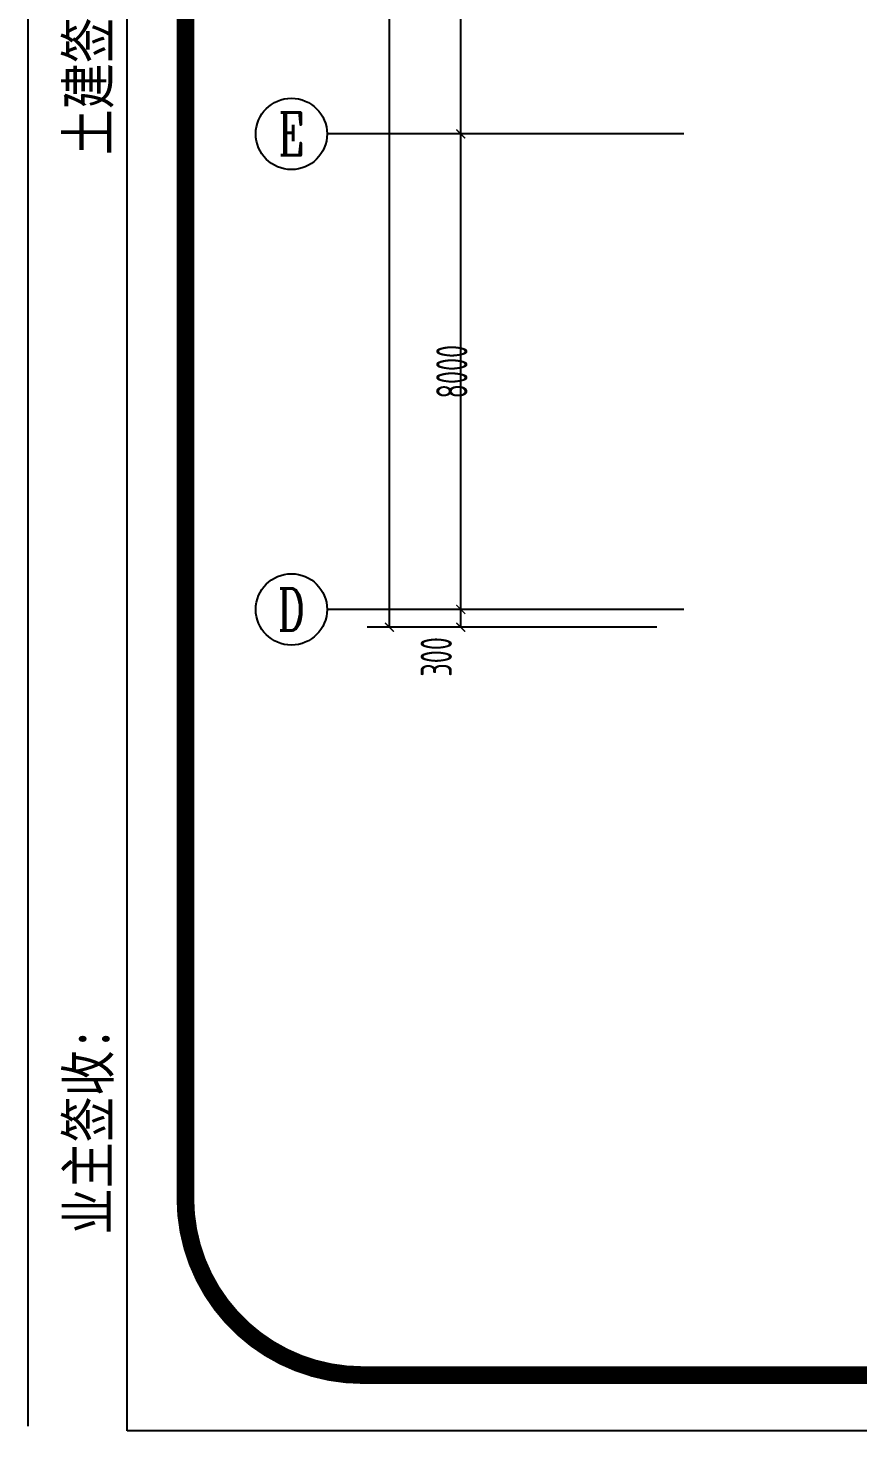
# Model space of a CAD drawing. Header units: inches. Extents: x 871252 to 1312932, y -88801 to 86720.
# Drawn here: x 1209381 to 1223343, y -79671 to -56067 of the extents above; entities that cross this region are included whole.
import ezdxf
from ezdxf.enums import TextEntityAlignment as Align

# ---------------------------------------------------------------- set-up
doc = ezdxf.new("R2010")
doc.units = ezdxf.units.IN
doc.header["$MEASUREMENT"] = 0
for name, color, linetype in [('AXIS', 3, 'Continuous'), ('AXIS_TEXT', 7, 'Continuous'), ('外框', 7, 'Continuous')]:
    doc.layers.add(name, color=color, linetype=linetype)
doc.styles.add('_TCH_AXIS', font='COMPLEX', dxfattribs={"bigfont": 'GBCBIG'})
doc.styles.add('_TCH_DIM_T3', font='TSSDENG', dxfattribs={"width": 0.64, "bigfont": 'TSSDCHN'})
doc.styles.add('COMPLEX', font='stylu.ttf')
doc.styles.add('宋体平面', font='', dxfattribs={"width": 0.8})
doc.styles.get('宋体平面').set_extended_font_data('SimSun')
doc.dimstyles.new('_TCH_ARCH&&150', dxfattribs={"dimtxt": 525, "dimasz": 150, "dimexe": 375, "dimexo": 450, "dimgap": 150, "dimtad": 1, "dimdec": 0, "dimzin": 0, "dimdsep": 46, "dimtxsty": '_TCH_DIM_T3', "dimblk": 'ARCHTICK', "dimcen": 0.09, "dimclrt": 7, "dimazin": 2, "dimtfac": 1, "dimtdec": 0, "dimtix": 1, "dimtmove": 2, "dimatfit": 3, "dimfxl": 0, "dimtolj": 1, "dimtzin": 0, "dimarcsym": 0})

# ---------------------------------------------------------------- blocks, each defined once
blk = doc.blocks.new('_ArchTick')
at = {"color": 0, "linetype": 'ByBlock', "const_width": 0.15}
blk.add_lwpolyline([(-0.5, -0.5), (0.5, 0.5)], dxfattribs=at)
blk = doc.blocks.new('*D287')
at = {"layer": 'AXIS', "color": 0, "lineweight": -2, "transparency": 16777216}
for p, q in [((1219961, -65848), (1216286, -65848)), ((1216661, -66148), (1216661, -65848)), ((1219961, -66148), (1216286, -66148))]:
    blk.add_line(p, q, dxfattribs=at)
at = {"layer": 'Defpoints', "color": 0, "transparency": 16777216}
for p in [(1216661, -65848), (1220411, -65848), (1220411, -66148)]:
    blk.add_point(p, dxfattribs=at)
at = {"layer": 'AXIS', "color": 0, "lineweight": -2, "transparency": 16777216, "xscale": 150, "yscale": 150, "zscale": 150}
for p, rotation in [((1216661, -65848), 90), ((1216661, -66148), 270)]:
    blk.add_blockref('_ArchTick', p, dxfattribs=dict(at, rotation=rotation))
at = {"layer": 'AXIS', "color": 7, "transparency": 16777216, "insert": (1216249, -66647), "char_height": 525, "attachment_point": 5, "rotation": 90, "style": '_TCH_DIM_T3'}
blk.add_mtext('\\A1;300', dxfattribs=at)
blk = doc.blocks.new('*D288')
at = {"layer": 'AXIS', "color": 0, "lineweight": -2, "transparency": 16777216}
for p, q in [((1219961, -57848), (1216286, -57848)), ((1216661, -65848), (1216661, -57848)), ((1219961, -65848), (1216286, -65848))]:
    blk.add_line(p, q, dxfattribs=at)
at = {"layer": 'Defpoints', "color": 0, "transparency": 16777216}
for p in [(1216661, -57848), (1220411, -57848), (1220411, -65848)]:
    blk.add_point(p, dxfattribs=at)
at = {"layer": 'AXIS', "color": 0, "lineweight": -2, "transparency": 16777216, "xscale": 150, "yscale": 150, "zscale": 150}
for p, rotation in [((1216661, -57848), 90), ((1216661, -65848), 270)]:
    blk.add_blockref('_ArchTick', p, dxfattribs=dict(at, rotation=rotation))
at = {"layer": 'AXIS', "color": 7, "transparency": 16777216, "insert": (1216511, -61848), "char_height": 525, "attachment_point": 5, "rotation": 90, "style": '_TCH_DIM_T3'}
blk.add_mtext('\\A1;8000', dxfattribs=at)
blk = doc.blocks.new('*D289')
at = {"layer": 'AXIS', "color": 0, "lineweight": -2, "transparency": 16777216}
for p, q in [((1219961, -49848), (1216286, -49848)), ((1216661, -57848), (1216661, -49848)), ((1219961, -57848), (1216286, -57848))]:
    blk.add_line(p, q, dxfattribs=at)
at = {"layer": 'Defpoints', "color": 0, "transparency": 16777216}
for p in [(1216661, -49848), (1220411, -49848), (1220411, -57848)]:
    blk.add_point(p, dxfattribs=at)
at = {"layer": 'AXIS', "color": 0, "lineweight": -2, "transparency": 16777216, "xscale": 150, "yscale": 150, "zscale": 150}
for p, rotation in [((1216661, -49848), 90), ((1216661, -57848), 270)]:
    blk.add_blockref('_ArchTick', p, dxfattribs=dict(at, rotation=rotation))
at = {"layer": 'AXIS', "color": 7, "transparency": 16777216, "insert": (1216511, -53848), "char_height": 525, "attachment_point": 5, "rotation": 90, "style": '_TCH_DIM_T3'}
blk.add_mtext('\\A1;8000', dxfattribs=at)
blk = doc.blocks.new('*D294')
at = {"layer": 'AXIS', "color": 0, "lineweight": -2, "transparency": 16777216}
for p, q in [((1219961, -21988), (1215086, -21988)), ((1215461, -66148), (1215461, -21988)), ((1219961, -66148), (1215086, -66148))]:
    blk.add_line(p, q, dxfattribs=at)
at = {"layer": 'Defpoints', "color": 0, "transparency": 16777216}
for p in [(1215461, -21988), (1220411, -21988), (1220411, -66148)]:
    blk.add_point(p, dxfattribs=at)
at = {"layer": 'AXIS', "color": 0, "lineweight": -2, "transparency": 16777216, "xscale": 150, "yscale": 150, "zscale": 150}
for p, rotation in [((1215461, -21988), 90), ((1215461, -66148), 270)]:
    blk.add_blockref('_ArchTick', p, dxfattribs=dict(at, rotation=rotation))
at = {"layer": 'AXIS', "color": 7, "transparency": 16777216, "insert": (1215311, -44068), "char_height": 525, "attachment_point": 5, "rotation": 90, "style": '_TCH_DIM_T3'}
blk.add_mtext('\\A1;44160', dxfattribs=at)
blk = doc.blocks.new('_AXISO')
blk.add_circle((0, 0), 0.5)
at = {"layer": 'AXIS_TEXT', "style": 'COMPLEX', "width": 1.041667}
blk.add_attdef('A', text='', height=0.56, dxfattribs=at).set_placement((-0.25, -0.28), (0.25, -0.28), align=Align.FIT)

msp = doc.modelspace()

# ---------------------------------------------------------------- linework, layer by layer
at = {"layer": 'AXIS'}
for p, q in [((1220411.4, -57848.3), (1214411.4, -57848.3)), ((1220411.4, -65848.3), (1214411.4, -65848.3))]:
    msp.add_line(p, q, dxfattribs=at)
at = {"layer": '外框', "lineweight": -2}
for p, q in [((1209381, -79588.9), (1209381, -8274.9)), ((1211047.4, -79670.8), (1211047.4, -8274.9)), ((1312932, -79670.8), (1211047.4, -79670.8))]:
    msp.add_line(p, q, dxfattribs=at)
at = {"layer": '外框', "lineweight": -2, "const_width": 297.8}
msp.add_lwpolyline([(1215005.8, -78731.1), (1308822.3, -78731.1, 0.4142136), (1311800.6, -75752.8), (1311800.6, -12218, 0.4142136), (1308822.3, -9239.7), (1215005.8, -9239.7, 0.4142136), (1212027.5, -12218), (1212027.5, -75752.8, 0.4142136)], format="xyb", close=True, dxfattribs=at)

# ---------------------------------------------------------------- block references
at = {"layer": 'AXIS'}
ref = msp.add_blockref('_AXISO', (1213811.4, -57848.3), dxfattribs=dict(at, xscale=1200, yscale=1200, zscale=1200))
ref.add_attrib('A', 'E', dxfattribs={"layer": 'AXIS_TEXT', "height": 717.3, "style": '_TCH_AXIS', "width": 0.8}).set_placement((1213592.8, -58206.9), (1214030, -58206.9), align=Align.FIT)
ref = msp.add_blockref('_AXISO', (1213811.4, -65848.3), dxfattribs=dict(at, xscale=1200, yscale=1200, zscale=1200))
ref.add_attrib('A', 'D', dxfattribs={"layer": 'AXIS_TEXT', "height": 705.1, "style": '_TCH_AXIS', "width": 0.8}).set_placement((1213583.1, -66200.8), (1214039.7, -66200.8), align=Align.FIT)

# ---------------------------------------------------------------- texts
at = {"layer": '外框', "lineweight": -2, "style": '宋体平面', "width": 0.8}
msp.add_text('业主签收:                                      土建签收:                                     水、电签收:', height=709.573, rotation=90, dxfattribs=at).set_placement((1210745.4, -76363.7))

# ---------------------------------------------------------------- dimensions: what is measured, and where the dimension line sits
at = {"layer": 'AXIS'}
for p1, p2, distance, picture, middle in [((1220411.4101, -66148.2549), (1220411.4101, -21987.7962), 4950, '*D294', (1215311.4101, -44068.0256)), ((1220411.4, -57848.3), (1220411.4, -49848.3), 3750, '*D289', (1216511.4, -53848.3)), ((1220411.4, -65848.3), (1220411.4, -57848.3), 3750, '*D288', (1216511.4, -61848.3))]:
    dim = msp.add_aligned_dim(p1=p1, p2=p2, distance=distance, dimstyle='_TCH_ARCH&&150', dxfattribs=at)
    dim.commit()
    dim.dimension.update_dxf_attribs({"geometry": picture, "text_midpoint": middle})
dim = msp.add_linear_dim(base=(1216661.4, -65848.3), p1=(1220411.4, -66148.3), p2=(1220411.4, -65848.3), angle=90, dimstyle='_TCH_ARCH&&150', dxfattribs=at)
dim.commit()
dim.dimension.update_dxf_attribs({"geometry": '*D287', "text_midpoint": (1216248.9, -66647.2), "dimtype": 161})

doc.saveas('drawing.dxf')
